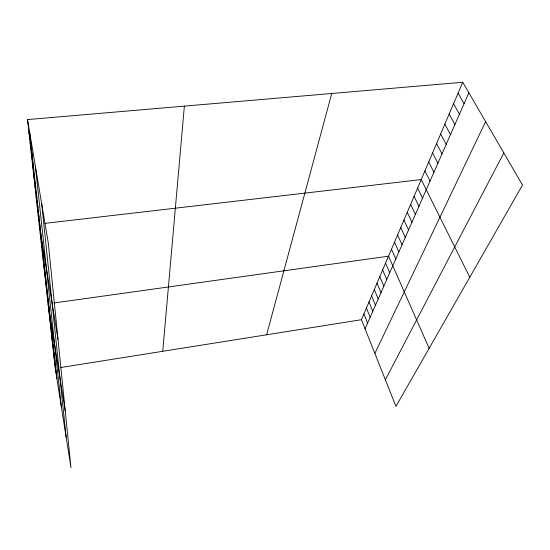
<?xml version="1.0" encoding="UTF-8"?>
<svg xmlns="http://www.w3.org/2000/svg" width="550" height="550" viewBox="0 0 550 550"><rect width="100%" height="100%" fill="white"/><g stroke="black" fill="none" stroke-linecap="round" stroke-linejoin="round"><path stroke-width="0.82" d="M162.738 351.306L184.36 106.129M266.633 334.785L331.746 93.486M462.736 82.252L522.5 185.061L395.952 406.381L361.439 319.708L462.736 82.252L27.5 119.577L55.282 368.39L70.984 467.748L48.297 243.004L27.5 119.577M365.069 328.824L468.868 92.799M374.873 353.444L485.609 121.598M385.364 379.796L503.814 152.921M60.809 367.51L361.439 319.708M53.866 302.988L388.541 256.176L429.131 348.349M44.976 223.362L421.217 179.582L469.783 277.248M458.081 93.156L464.083 103.668M453.558 103.771L459.436 114.242M449.144 114.111L454.905 124.547M444.847 124.183L450.491 134.578M440.66 134.001L446.194 144.354M436.576 143.578L442.007 153.883M432.596 152.907L437.917 163.171M428.711 162.016L433.936 172.233M424.916 170.906L430.045 181.074M417.601 188.052L422.544 198.131M414.074 196.329L418.928 206.353M410.623 204.407L415.394 214.39M407.254 212.307L411.943 222.241M403.961 220.034L408.567 229.914M400.737 227.583L405.268 237.414M397.588 234.967L402.043 244.75M394.508 242.192L398.888 251.921M391.497 249.26L395.801 258.94M385.571 263.147L389.737 272.724M382.656 269.974L386.76 279.496M379.809 276.65L383.845 286.131M377.018 283.195L380.992 292.614M374.289 289.596L378.201 298.966M371.614 295.866L375.464 305.188M368.995 302.012L372.79 311.279M366.424 308.028L370.164 317.247M363.908 313.926L367.592 323.091M28.827 131.457L30.917 143.901M30.112 142.979L32.182 155.361M31.364 154.165L33.413 166.478M32.574 165.021L34.609 177.272M33.749 175.56L35.771 187.742M34.891 185.804L36.898 197.924M36.004 195.766L37.991 207.811M37.084 205.452L39.057 217.422M38.136 214.871L40.088 226.772M39.16 224.036L58.011 339.281M40.157 232.966L42.075 244.722M41.126 241.656L43.031 253.344M42.075 250.126L43.966 261.738M42.996 258.376L44.866 269.919M43.897 266.427L45.753 277.894M44.77 274.271L46.612 285.67M45.623 281.923L47.451 293.246M46.461 289.389L48.269 300.644M47.273 296.684L49.067 307.863M48.07 303.799L65.244 410.898M48.867 310.956L50.634 321.991M49.644 317.948L51.398 328.907M50.407 324.768L52.147 335.658M51.15 331.437L52.876 342.251M51.879 337.947L53.591 348.693M52.594 344.314L54.285 354.984M53.288 350.536L54.966 361.137M53.962 356.62L55.633 367.146M54.629 362.574L56.286 373.031M29.604 132.083L56.918 378.778M35.392 166.409L61.366 406.911M41.731 204.043L66.144 437.133"/></g></svg>
